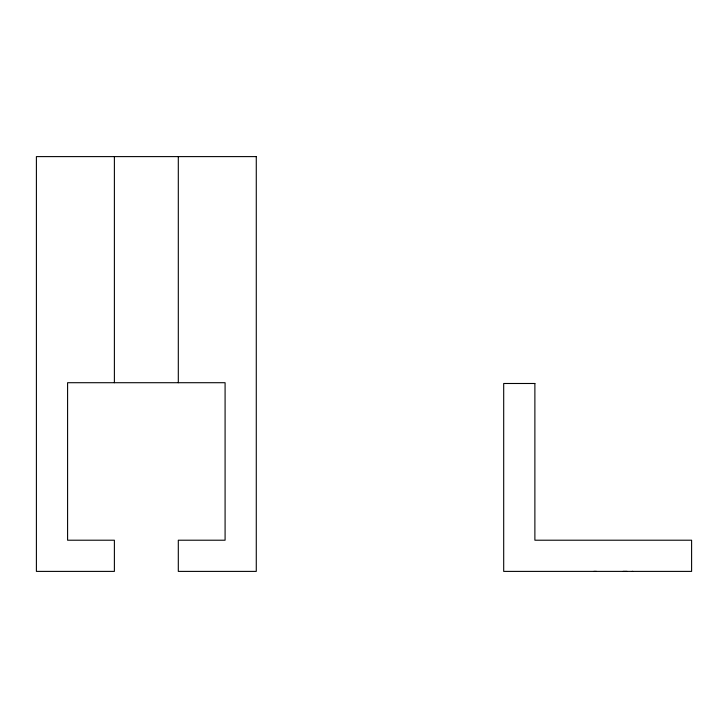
<?xml version="1.0" encoding="UTF-8"?>
<svg xmlns="http://www.w3.org/2000/svg" width="728" height="728" viewBox="0 0 728 728"><rect width="100%" height="100%" fill="white"/><g stroke="black" fill="none" stroke-linecap="round" stroke-linejoin="round"><path stroke-width="1.09" d="M593.83 571.398L596.441 571.398M623.068 571.398L627.108 571.398M632.15 571.398L632.814 571.398M178.305 156.602L178.305 382.71M114.387 156.602L114.387 382.71M256.274 156.602L36.4 156.602L36.4 571.398L114.387 571.398L114.387 540.212L67.586 540.212L67.586 382.71L225.089 382.71L225.089 540.212L178.305 540.212L178.305 571.398L256.274 571.398L256.274 156.602M534.88 383.492L503.694 383.492L503.694 571.398L691.6 571.398L691.6 540.212L534.88 540.212L534.88 383.492"/></g></svg>
